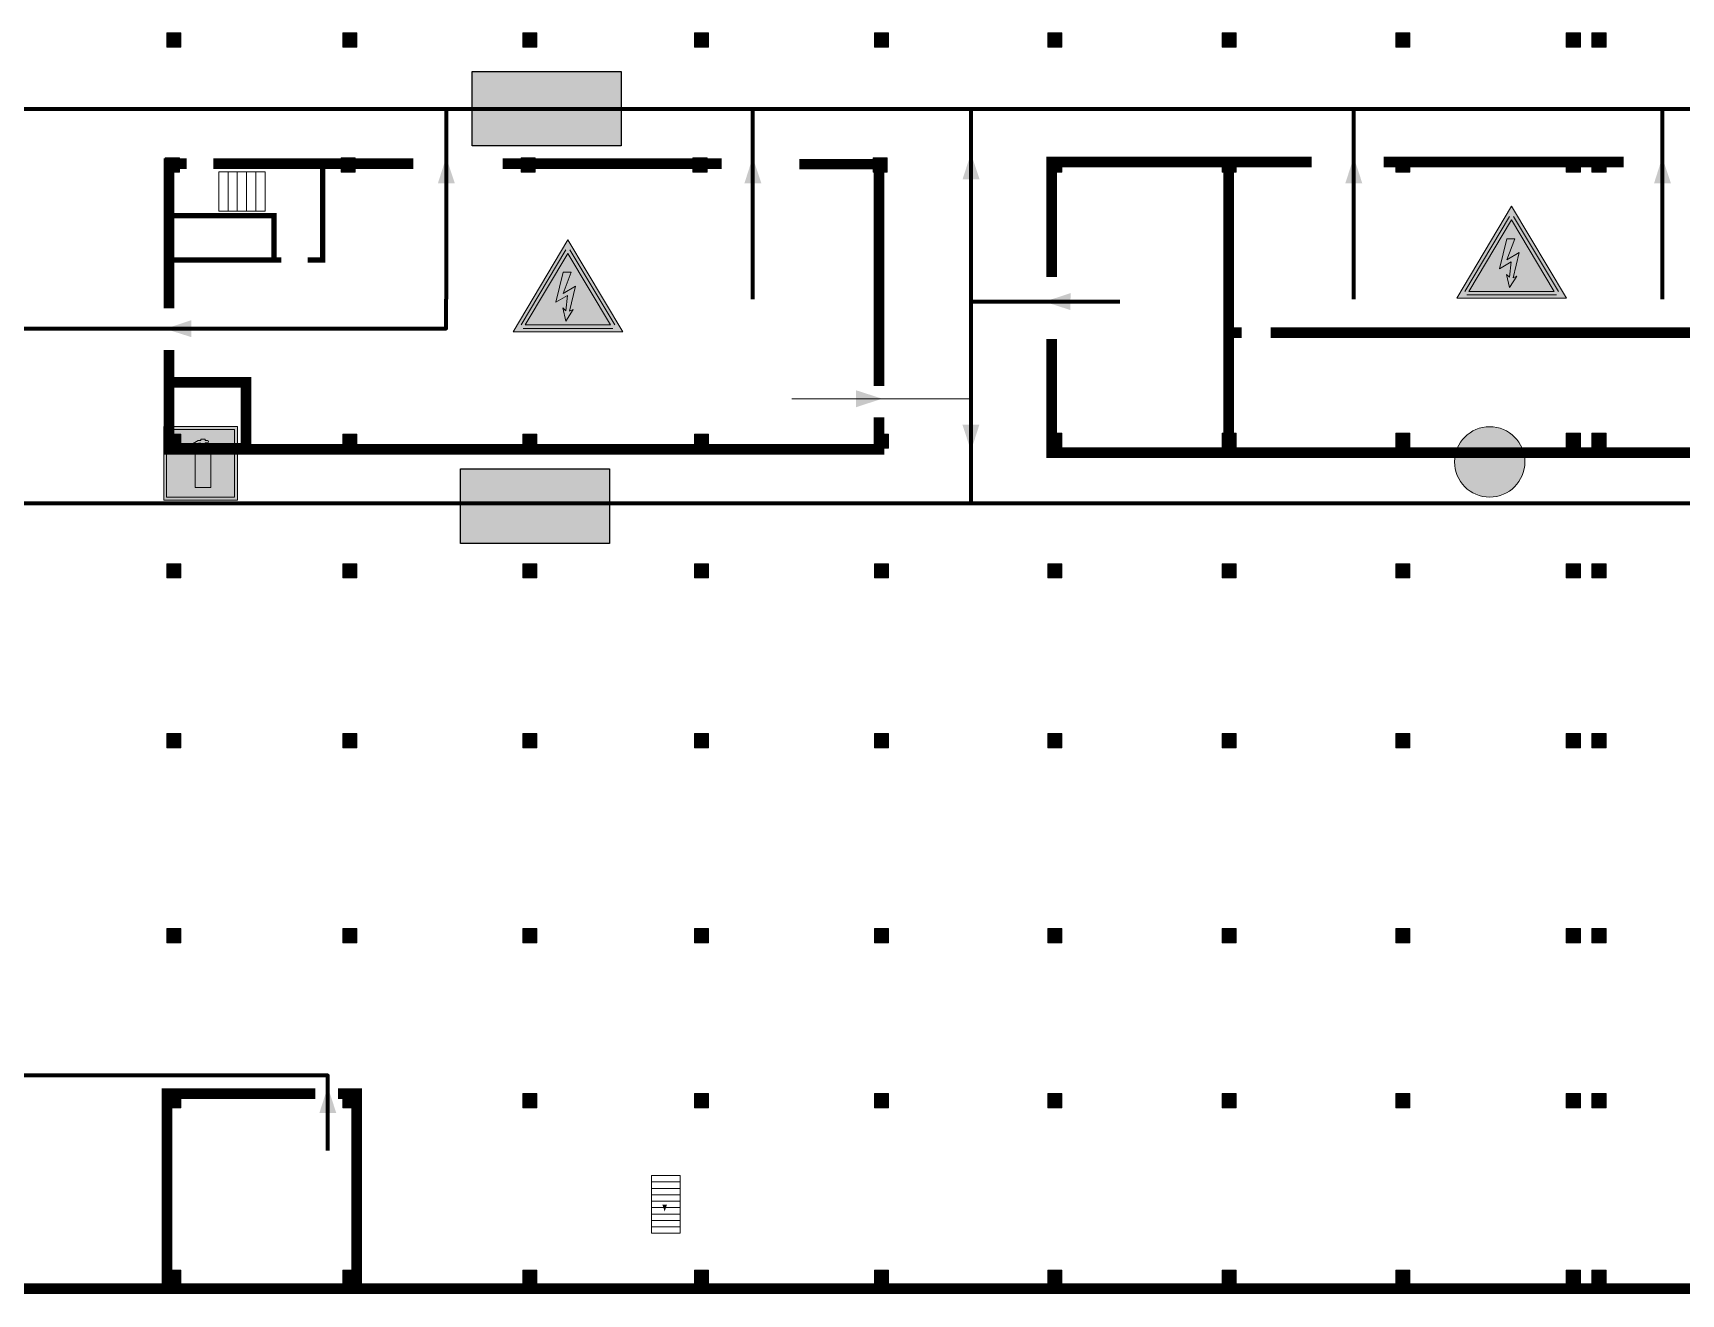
# Model space of a CAD drawing. Header units: millimetres. Extents: x 13810 to 67229, y 12374 to 21950.
# Drawn here: x 27396.4 to 27539.5, y 14282 to 14391.6 of the extents above; entities that cross this region are included whole.
import ezdxf

# ---------------------------------------------------------------- set-up
doc = ezdxf.new("R2010")
doc.units = ezdxf.units.MM
doc.layers.add('План_Штампы', color=7, linetype='Continuous')

# ---------------------------------------------------------------- blocks, each defined once
blk = doc.blocks.new('A$C7B8C2D5B')
at = {"lineweight": 0}
h = blk.add_hatch(color=5, dxfattribs=at)
h.dxf.hatch_style = 1
h.paths.add_polyline_path([(1.397, -3.024, 1), (-2.112, -3.024, 1)])
at = {"color": 5, "lineweight": 0}
blk.add_circle((-0.358, -3.024), 1.755, dxfattribs=at)
blk = doc.blocks.new('A$C32E8229D')
at = {"true_color": 0xffffff}
blk.add_hatch(color=7, dxfattribs=at).paths.add_polyline_path([(0, 0), (0, -8), (16, -8), (16, 0)])
h = blk.add_hatch(color=126)
h.paths.add_polyline_path([(0.2, -0.2), (15.8, -0.2), (15.8, -7.8), (0.2, -7.8)])
h.paths.add_polyline_path([(13.49, -2.05), (12.08, -2.05), (11.37, -2.63, 0.162397), (11.29, -2.84), (11.29, -3.63), (10.35, -3.63), (10.35, -4.05), (11.68, -4.05), (11.68, -3.48), (12.26, -4.28), (11.29, -5.1), (11.29, -6.78), (11.85, -6.78), (11.85, -5.44), (12.8, -4.64), (12.8, -5.94), (14.46, -5.94), (14.46, -5.39), (13.45, -5.39), (13.45, -3.97), (12.46, -2.59), (13.15, -2.59), (13.69, -3.34), (14.18, -3)], flags=16)
h.paths.add_polyline_path([(10.74, -1.82, 1), (11.8, -1.82, 1)], flags=16)
h.paths.add_polyline_path([(9.39, -3.59), (5.99, -3.59), (6.56, -3.03), (5.91, -3.03), (5.1, -3.83), (5.91, -4.64), (6.56, -4.64), (5.99, -4.09), (9.39, -4.09)], flags=16)
h.paths.add_polyline_path([(4.29, -1.08), (1.72, -1.08), (1.72, -6.6), (4.29, -6.6)], flags=16)
at = {"color": 126}
blk.add_lwpolyline([(16, -8), (0, -8), (0, 0), (16, 0)], close=True, dxfattribs=at)
blk = doc.blocks.new('A$C3E6D3DDE')
at = {"lineweight": 5}
h = blk.add_hatch(color=40, dxfattribs=at)
h.paths.add_polyline_path([(24.1, 1.45), (16.46, -11.35), (31.74, -11.35)])
h.paths.add_polyline_path([(24.09, -0.46), (30.03, -10.41), (18.14, -10.41)], flags=16)
h.paths.add_polyline_path([(24.54, -3.08), (23.41, -6.02), (25.13, -5.01), (24.33, -8.5), (24.82, -8.27), (23.79, -9.86), (23.4, -8.04), (23.8, -8.43), (24.04, -6.29), (22.39, -7.25), (23.44, -3.08)], flags=0)
h = blk.add_hatch(color=256, dxfattribs=at)
h.paths.add_polyline_path([(24.37, 0.03, 0.567511), (23.82, 0.03), (17.59, -10.4, 0.582454), (17.86, -10.88), (30.32, -10.88, 0.582149), (30.6, -10.4)])
h.paths.add_polyline_path([(24.09, -0.46), (18.14, -10.41), (30.03, -10.41)], flags=16)
h.paths.add_polyline_path([(24.54, -3.08), (23.41, -6.02), (25.13, -5.01), (24.33, -8.5), (24.82, -8.27), (23.79, -9.86), (23.4, -8.04), (23.8, -8.43), (24.04, -6.29), (22.39, -7.25), (23.44, -3.08)], flags=0)
h = blk.add_hatch(color=40, dxfattribs=at)
h.paths.add_polyline_path([(24.09, -0.46), (18.14, -10.41), (30.03, -10.41)])
h.paths.add_polyline_path([(24.82, -8.27), (23.79, -9.86), (23.4, -8.04), (23.8, -8.43), (24.04, -6.29), (22.39, -7.25), (23.44, -3.08), (24.54, -3.08), (23.41, -6.02), (25.13, -5.01), (24.33, -8.5)], flags=16)
at = {"color": 40, "lineweight": 5}
for p, q in [((16.46, -11.35), (24.1, 1.45)), ((24.1, 1.45), (31.74, -11.35))]:
    blk.add_line(p, q, dxfattribs=at)
at = {"lineweight": 5}
for p, q in [((17.59, -10.4), (23.82, 0.03)), ((24.37, 0.03), (30.6, -10.4)), ((18.14, -10.41), (24.09, -0.46)), ((24.09, -0.46), (30.03, -10.41)), ((23.44, -3.08), (22.39, -7.25)), ((23.41, -6.02), (24.54, -3.08)), ((24.54, -3.08), (23.44, -3.08)), ((22.39, -7.25), (24.04, -6.29)), ((25.13, -5.01), (23.41, -6.02)), ((24.04, -6.29), (23.8, -8.43)), ((24.33, -8.5), (25.13, -5.01)), ((23.8, -8.43), (23.4, -8.04)), ((23.4, -8.04), (23.79, -9.86)), ((23.79, -9.86), (24.82, -8.27)), ((24.82, -8.27), (24.33, -8.5)), ((17.86, -10.88), (30.32, -10.88)), ((18.14, -10.41), (30.03, -10.41))]:
    blk.add_line(p, q, dxfattribs=at)
at = {"color": 50, "lineweight": 5}
blk.add_line((31.74, -11.35), (16.46, -11.35), dxfattribs=at)
blk = doc.blocks.new('A$C3AD82952')
at = {"true_color": 0xf5f5ff}
h = blk.add_hatch(color=7, dxfattribs=at)
h.dxf.hatch_style = 1
h.paths.add_polyline_path([(8.21, 8.73, 0.414214), (7.89, 9.05), (7.22, 9.05), (7.22, 9.92), (7.59, 9.92, 1), (7.57, 10.36), (7.22, 10.36), (7.22, 10.6), (6.43, 10.6), (6.43, 10.36), (6.01, 10.36), (4.74, 9.59), (4.74, 8.69), (4.98, 8.73), (4.98, 9.26), (6.12, 9.91), (6.43, 9.91), (6.43, 9.05), (5.76, 9.05, 0.414214), (5.44, 8.73), (5.44, 2.2), (8.21, 2.2)], flags=0)
h.paths.add_polyline_path([(12.8, 12.8), (0, 12.8), (0, 0), (12.8, 0)])
h.paths.add_polyline_path([(0.51, 12.29), (12.29, 12.29), (12.29, 0.51), (0.51, 0.51)], flags=16)
h.paths.add_polyline_path([(4.74, 9.59), (6.01, 10.36), (6.43, 10.36), (6.43, 10.6), (7.22, 10.6), (7.22, 10.36), (7.59, 10.36, -0.94586), (7.59, 9.92), (7.22, 9.92), (7.22, 9.05), (7.89, 9.05, -0.414214), (8.21, 8.73), (8.21, 2.2), (5.44, 2.2), (5.44, 8.73, -0.414214), (5.76, 9.05), (6.43, 9.05), (6.43, 9.91), (6.12, 9.91), (4.98, 9.26), (4.98, 8.73), (4.74, 8.69)], flags=0)
h = blk.add_hatch(color=242)
h.dxf.hatch_style = 1
h.paths.add_polyline_path([(12.29, 12.29), (0.51, 12.29), (0.51, 0.51), (12.29, 0.51)])
h.paths.add_polyline_path([(4.74, 8.69), (4.74, 9.59), (6.01, 10.36), (6.43, 10.36), (6.43, 10.6), (7.22, 10.6), (7.22, 10.36), (7.59, 10.36, -0.94586), (7.59, 9.92), (7.22, 9.92), (7.22, 9.05), (7.89, 9.05, -0.414214), (8.21, 8.73), (8.21, 2.2), (5.44, 2.2), (5.44, 8.73, -0.414214), (5.76, 9.05), (6.43, 9.05), (6.43, 9.91), (6.12, 9.91), (4.98, 9.26), (4.98, 8.73)], flags=16)
h = blk.add_hatch(color=7, dxfattribs=at)
h.dxf.hatch_style = 1
h.paths.add_polyline_path([(8.21, 8.73, 0.414214), (7.89, 9.05), (7.22, 9.05), (7.22, 9.92), (7.59, 9.92, 1), (7.57, 10.36), (7.22, 10.36), (7.22, 10.6), (6.43, 10.6), (6.43, 10.36), (6.01, 10.36), (4.74, 9.59), (4.74, 8.69), (4.98, 8.73), (4.98, 9.26), (6.12, 9.91), (6.43, 9.91), (6.43, 9.05), (5.76, 9.05, 0.414214), (5.44, 8.73), (5.44, 2.2), (8.21, 2.2)])
at = {"color": 242, "lineweight": 5}
for p, q in [((0, 0), (0, 12.8)), ((0, 12.8), (12.8, 12.8)), ((12.8, 0), (12.8, 12.8)), ((6.01, 10.36), (4.74, 9.59)), ((4.74, 9.59), (4.74, 8.69)), ((4.74, 8.69), (4.98, 8.73)), ((4.98, 9.26), (6.12, 9.91)), ((4.98, 8.73), (4.98, 9.26)), ((5.44, 2.2), (5.44, 8.73)), ((5.76, 9.05), (6.43, 9.05)), ((6.01, 10.36), (6.43, 10.36)), ((6.12, 9.91), (6.43, 9.91)), ((7.22, 10.6), (6.43, 10.6)), ((6.43, 10.6), (6.43, 10.36)), ((6.43, 9.91), (6.43, 9.05)), ((7.22, 10.36), (7.22, 10.6)), ((7.59, 10.36), (7.22, 10.36)), ((7.22, 9.05), (7.22, 9.92)), ((7.59, 9.92), (7.22, 9.92)), ((7.89, 9.05), (7.22, 9.05)), ((8.21, 2.2), (8.21, 8.73)), ((0, 0), (12.8, 0)), ((5.44, 2.2), (8.21, 2.2))]:
    blk.add_line(p, q, dxfattribs=at)
blk.add_lwpolyline([(0.51, 12.29), (12.29, 12.29), (12.29, 0.51), (0.51, 0.51)], close=True, dxfattribs=at)
for centre, radius, start, end in [((5.76, 8.73), 0.32, 90, 180), ((7.58, 10.14), 0.223, 273.1875, 86.8125), ((7.89, 8.73), 0.32, 0, 90)]:
    blk.add_arc(centre, radius, start, end, dxfattribs=at)

msp = doc.modelspace()

# ---------------------------------------------------------------- hatches: boundary and pattern name
at = {"lineweight": 0}
h = msp.add_hatch(color=256, dxfattribs=at)
h.dxf.hatch_style = 1
h.paths.add_polyline_path([(27408.01, 14391.62), (27408.01, 14390.39), (27409.23, 14390.39), (27409.23, 14391.62)])
h = msp.add_hatch(color=256, dxfattribs=at)
h.dxf.hatch_style = 1
h.paths.add_polyline_path([(27423.28, 14391.62), (27423.28, 14390.39), (27424.5, 14390.39), (27424.5, 14391.62)])
h = msp.add_hatch(color=256, dxfattribs=at)
h.dxf.hatch_style = 1
h.paths.add_polyline_path([(27438.92, 14391.62), (27438.92, 14390.39), (27440.14, 14390.39), (27440.14, 14391.62)])
h = msp.add_hatch(color=256, dxfattribs=at)
h.dxf.hatch_style = 1
h.paths.add_polyline_path([(27453.85, 14391.62), (27453.85, 14390.39), (27455.07, 14390.39), (27455.07, 14391.62)])
h = msp.add_hatch(color=256, dxfattribs=at)
h.dxf.hatch_style = 1
h.paths.add_polyline_path([(27469.49, 14391.62), (27469.49, 14390.39), (27470.71, 14390.39), (27470.71, 14391.62)])
h = msp.add_hatch(color=256, dxfattribs=at)
h.dxf.hatch_style = 1
h.paths.add_polyline_path([(27484.54, 14391.62), (27484.54, 14390.39), (27485.76, 14390.39), (27485.76, 14391.62)])
h = msp.add_hatch(color=256, dxfattribs=at)
h.dxf.hatch_style = 1
h.paths.add_polyline_path([(27499.67, 14391.62), (27499.67, 14390.39), (27500.89, 14390.39), (27500.89, 14391.62)])
h = msp.add_hatch(color=256, dxfattribs=at)
h.dxf.hatch_style = 1
h.paths.add_polyline_path([(27514.78, 14391.62), (27514.78, 14390.39), (27516, 14390.39), (27516, 14391.62)])
h = msp.add_hatch(color=256, dxfattribs=at)
h.dxf.hatch_style = 1
h.paths.add_polyline_path([(27529.58, 14391.62), (27529.58, 14390.39), (27530.8, 14390.39), (27530.8, 14391.62)])
h = msp.add_hatch(color=256, dxfattribs=at)
h.dxf.hatch_style = 1
h.paths.add_polyline_path([(27531.81, 14391.62), (27531.81, 14390.39), (27533.03, 14390.39), (27533.03, 14391.62)])
h = msp.add_hatch(color=256, dxfattribs=at)
h.dxf.hatch_style = 1
h.paths.add_polyline_path([(27407.87, 14380.76), (27407.87, 14379.53), (27409.09, 14379.53), (27409.09, 14380.76)])
h = msp.add_hatch(color=256, dxfattribs=at)
h.dxf.hatch_style = 1
h.paths.add_polyline_path([(27423.14, 14380.76), (27423.14, 14379.53), (27424.36, 14379.53), (27424.36, 14380.76)])
h = msp.add_hatch(color=256, dxfattribs=at)
h.dxf.hatch_style = 1
h.paths.add_polyline_path([(27438.78, 14380.76), (27438.78, 14379.53), (27440, 14379.53), (27440, 14380.76)])
h = msp.add_hatch(color=256, dxfattribs=at)
h.dxf.hatch_style = 1
h.paths.add_polyline_path([(27453.71, 14380.76), (27453.71, 14379.53), (27454.93, 14379.53), (27454.93, 14380.76)])
h = msp.add_hatch(color=256, dxfattribs=at)
h.dxf.hatch_style = 1
h.paths.add_polyline_path([(27469.36, 14380.76), (27469.36, 14379.53), (27470.58, 14379.53), (27470.58, 14380.76)])
h = msp.add_hatch(color=256, dxfattribs=at)
h.dxf.hatch_style = 1
h.paths.add_polyline_path([(27484.54, 14380.76), (27484.54, 14379.53), (27485.76, 14379.53), (27485.76, 14380.76)])
h = msp.add_hatch(color=256, dxfattribs=at)
h.dxf.hatch_style = 1
h.paths.add_polyline_path([(27499.67, 14380.76), (27499.67, 14379.53), (27500.89, 14379.53), (27500.89, 14380.76)])
h = msp.add_hatch(color=256, dxfattribs=at)
h.dxf.hatch_style = 1
h.paths.add_polyline_path([(27514.78, 14380.76), (27514.78, 14379.53), (27516, 14379.53), (27516, 14380.76)])
h = msp.add_hatch(color=256, dxfattribs=at)
h.dxf.hatch_style = 1
h.paths.add_polyline_path([(27529.58, 14380.76), (27529.58, 14379.53), (27530.8, 14379.53), (27530.8, 14380.76)])
h = msp.add_hatch(color=256, dxfattribs=at)
h.dxf.hatch_style = 1
h.paths.add_polyline_path([(27531.81, 14380.76), (27531.81, 14379.53), (27533.03, 14379.53), (27533.03, 14380.76)])
h = msp.add_hatch(color=256, dxfattribs=at)
h.dxf.hatch_style = 1
h.paths.add_polyline_path([(27408.01, 14356.77), (27408.01, 14355.54), (27409.23, 14355.54), (27409.23, 14356.77)])
h = msp.add_hatch(color=256, dxfattribs=at)
h.dxf.hatch_style = 1
h.paths.add_polyline_path([(27423.28, 14356.77), (27423.28, 14355.54), (27424.5, 14355.54), (27424.5, 14356.77)])
h = msp.add_hatch(color=256, dxfattribs=at)
h.dxf.hatch_style = 1
h.paths.add_polyline_path([(27438.92, 14356.77), (27438.92, 14355.54), (27440.14, 14355.54), (27440.14, 14356.77)])
h = msp.add_hatch(color=256, dxfattribs=at)
h.dxf.hatch_style = 1
h.paths.add_polyline_path([(27453.85, 14356.77), (27453.85, 14355.54), (27455.07, 14355.54), (27455.07, 14356.77)])
h = msp.add_hatch(color=256, dxfattribs=at)
h.dxf.hatch_style = 1
h.paths.add_polyline_path([(27469.49, 14356.77), (27469.49, 14355.54), (27470.71, 14355.54), (27470.71, 14356.77)])
h = msp.add_hatch(color=256, dxfattribs=at)
h.dxf.hatch_style = 1
h.paths.add_polyline_path([(27484.54, 14356.85), (27484.54, 14355.62), (27485.76, 14355.62), (27485.76, 14356.85)])
h = msp.add_hatch(color=256, dxfattribs=at)
h.dxf.hatch_style = 1
h.paths.add_polyline_path([(27499.67, 14356.85), (27499.67, 14355.62), (27500.89, 14355.62), (27500.89, 14356.85)])
h = msp.add_hatch(color=256, dxfattribs=at)
h.dxf.hatch_style = 1
h.paths.add_polyline_path([(27514.78, 14356.85), (27514.78, 14355.62), (27516, 14355.62), (27516, 14356.85)])
h = msp.add_hatch(color=256, dxfattribs=at)
h.dxf.hatch_style = 1
h.paths.add_polyline_path([(27529.58, 14356.85), (27529.58, 14355.62), (27530.8, 14355.62), (27530.8, 14356.85)])
h = msp.add_hatch(color=256, dxfattribs=at)
h.dxf.hatch_style = 1
h.paths.add_polyline_path([(27531.81, 14356.85), (27531.81, 14355.62), (27533.03, 14355.62), (27533.03, 14356.85)])
h = msp.add_hatch(color=256, dxfattribs=at)
h.dxf.hatch_style = 1
h.paths.add_polyline_path([(27408.01, 14345.49), (27408.01, 14344.26), (27409.23, 14344.26), (27409.23, 14345.49)])
h = msp.add_hatch(color=256, dxfattribs=at)
h.dxf.hatch_style = 1
h.paths.add_polyline_path([(27423.28, 14345.49), (27423.28, 14344.26), (27424.5, 14344.26), (27424.5, 14345.49)])
h = msp.add_hatch(color=256, dxfattribs=at)
h.dxf.hatch_style = 1
h.paths.add_polyline_path([(27438.92, 14345.49), (27438.92, 14344.26), (27440.14, 14344.26), (27440.14, 14345.49)])
h = msp.add_hatch(color=256, dxfattribs=at)
h.dxf.hatch_style = 1
h.paths.add_polyline_path([(27453.85, 14345.49), (27453.85, 14344.26), (27455.07, 14344.26), (27455.07, 14345.49)])
h = msp.add_hatch(color=256, dxfattribs=at)
h.dxf.hatch_style = 1
h.paths.add_polyline_path([(27469.49, 14345.49), (27469.49, 14344.26), (27470.71, 14344.26), (27470.71, 14345.49)])
h = msp.add_hatch(color=256, dxfattribs=at)
h.dxf.hatch_style = 1
h.paths.add_polyline_path([(27484.54, 14345.49), (27484.54, 14344.26), (27485.76, 14344.26), (27485.76, 14345.49)])
h = msp.add_hatch(color=256, dxfattribs=at)
h.dxf.hatch_style = 1
h.paths.add_polyline_path([(27499.67, 14345.49), (27499.67, 14344.26), (27500.89, 14344.26), (27500.89, 14345.49)])
h = msp.add_hatch(color=256, dxfattribs=at)
h.dxf.hatch_style = 1
h.paths.add_polyline_path([(27514.78, 14345.49), (27514.78, 14344.26), (27516, 14344.26), (27516, 14345.49)])
h = msp.add_hatch(color=256, dxfattribs=at)
h.dxf.hatch_style = 1
h.paths.add_polyline_path([(27529.58, 14345.49), (27529.58, 14344.26), (27530.8, 14344.26), (27530.8, 14345.49)])
h = msp.add_hatch(color=256, dxfattribs=at)
h.dxf.hatch_style = 1
h.paths.add_polyline_path([(27531.81, 14345.49), (27531.81, 14344.26), (27533.03, 14344.26), (27533.03, 14345.49)])
h = msp.add_hatch(color=256, dxfattribs=at)
h.dxf.hatch_style = 1
h.paths.add_polyline_path([(27408.01, 14330.74), (27408.01, 14329.5), (27409.23, 14329.5), (27409.23, 14330.74)])
h = msp.add_hatch(color=256, dxfattribs=at)
h.dxf.hatch_style = 1
h.paths.add_polyline_path([(27423.28, 14330.74), (27423.28, 14329.5), (27424.5, 14329.5), (27424.5, 14330.74)])
h = msp.add_hatch(color=256, dxfattribs=at)
h.dxf.hatch_style = 1
h.paths.add_polyline_path([(27438.92, 14330.74), (27438.92, 14329.5), (27440.14, 14329.5), (27440.14, 14330.74)])
h = msp.add_hatch(color=256, dxfattribs=at)
h.dxf.hatch_style = 1
h.paths.add_polyline_path([(27453.85, 14330.74), (27453.85, 14329.5), (27455.07, 14329.5), (27455.07, 14330.74)])
h = msp.add_hatch(color=256, dxfattribs=at)
h.dxf.hatch_style = 1
h.paths.add_polyline_path([(27469.49, 14330.74), (27469.49, 14329.5), (27470.71, 14329.5), (27470.71, 14330.74)])
h = msp.add_hatch(color=256, dxfattribs=at)
h.dxf.hatch_style = 1
h.paths.add_polyline_path([(27484.54, 14330.74), (27484.54, 14329.5), (27485.76, 14329.5), (27485.76, 14330.74)])
h = msp.add_hatch(color=256, dxfattribs=at)
h.dxf.hatch_style = 1
h.paths.add_polyline_path([(27499.67, 14330.74), (27499.67, 14329.5), (27500.89, 14329.5), (27500.89, 14330.74)])
h = msp.add_hatch(color=256, dxfattribs=at)
h.dxf.hatch_style = 1
h.paths.add_polyline_path([(27514.78, 14330.74), (27514.78, 14329.5), (27516, 14329.5), (27516, 14330.74)])
h = msp.add_hatch(color=256, dxfattribs=at)
h.dxf.hatch_style = 1
h.paths.add_polyline_path([(27529.58, 14330.74), (27529.58, 14329.5), (27530.8, 14329.5), (27530.8, 14330.74)])
h = msp.add_hatch(color=256, dxfattribs=at)
h.dxf.hatch_style = 1
h.paths.add_polyline_path([(27531.81, 14330.74), (27531.81, 14329.5), (27533.03, 14329.5), (27533.03, 14330.74)])
h = msp.add_hatch(color=256, dxfattribs=at)
h.dxf.hatch_style = 1
h.paths.add_polyline_path([(27408.01, 14313.79), (27408.01, 14312.56), (27409.23, 14312.56), (27409.23, 14313.79)])
h = msp.add_hatch(color=256, dxfattribs=at)
h.dxf.hatch_style = 1
h.paths.add_polyline_path([(27423.28, 14313.79), (27423.28, 14312.56), (27424.5, 14312.56), (27424.5, 14313.79)])
h = msp.add_hatch(color=256, dxfattribs=at)
h.dxf.hatch_style = 1
h.paths.add_polyline_path([(27438.92, 14313.79), (27438.92, 14312.56), (27440.14, 14312.56), (27440.14, 14313.79)])
h = msp.add_hatch(color=256, dxfattribs=at)
h.dxf.hatch_style = 1
h.paths.add_polyline_path([(27453.85, 14313.79), (27453.85, 14312.56), (27455.07, 14312.56), (27455.07, 14313.79)])
h = msp.add_hatch(color=256, dxfattribs=at)
h.dxf.hatch_style = 1
h.paths.add_polyline_path([(27469.49, 14313.79), (27469.49, 14312.56), (27470.71, 14312.56), (27470.71, 14313.79)])
h = msp.add_hatch(color=256, dxfattribs=at)
h.dxf.hatch_style = 1
h.paths.add_polyline_path([(27484.54, 14313.79), (27484.54, 14312.56), (27485.76, 14312.56), (27485.76, 14313.79)])
h = msp.add_hatch(color=256, dxfattribs=at)
h.dxf.hatch_style = 1
h.paths.add_polyline_path([(27499.67, 14313.79), (27499.67, 14312.56), (27500.89, 14312.56), (27500.89, 14313.79)])
h = msp.add_hatch(color=256, dxfattribs=at)
h.dxf.hatch_style = 1
h.paths.add_polyline_path([(27514.78, 14313.79), (27514.78, 14312.56), (27516, 14312.56), (27516, 14313.79)])
h = msp.add_hatch(color=256, dxfattribs=at)
h.dxf.hatch_style = 1
h.paths.add_polyline_path([(27529.58, 14313.79), (27529.58, 14312.56), (27530.8, 14312.56), (27530.8, 14313.79)])
h = msp.add_hatch(color=256, dxfattribs=at)
h.dxf.hatch_style = 1
h.paths.add_polyline_path([(27531.81, 14313.79), (27531.81, 14312.56), (27533.03, 14312.56), (27533.03, 14313.79)])
h = msp.add_hatch(color=256, dxfattribs=at)
h.dxf.hatch_style = 1
h.paths.add_polyline_path([(27408.01, 14299.45), (27408.01, 14298.22), (27409.23, 14298.22), (27409.23, 14299.45)])
h = msp.add_hatch(color=256, dxfattribs=at)
h.dxf.hatch_style = 1
h.paths.add_polyline_path([(27423.28, 14299.45), (27423.28, 14298.22), (27424.5, 14298.22), (27424.5, 14299.45)])
h = msp.add_hatch(color=256, dxfattribs=at)
h.dxf.hatch_style = 1
h.paths.add_polyline_path([(27438.92, 14299.45), (27438.92, 14298.22), (27440.14, 14298.22), (27440.14, 14299.45)])
h = msp.add_hatch(color=256, dxfattribs=at)
h.dxf.hatch_style = 1
h.paths.add_polyline_path([(27453.85, 14299.45), (27453.85, 14298.22), (27455.07, 14298.22), (27455.07, 14299.45)])
h = msp.add_hatch(color=256, dxfattribs=at)
h.dxf.hatch_style = 1
h.paths.add_polyline_path([(27469.49, 14299.45), (27469.49, 14298.22), (27470.71, 14298.22), (27470.71, 14299.45)])
h = msp.add_hatch(color=256, dxfattribs=at)
h.dxf.hatch_style = 1
h.paths.add_polyline_path([(27484.54, 14299.45), (27484.54, 14298.22), (27485.76, 14298.22), (27485.76, 14299.45)])
h = msp.add_hatch(color=256, dxfattribs=at)
h.dxf.hatch_style = 1
h.paths.add_polyline_path([(27499.67, 14299.45), (27499.67, 14298.22), (27500.89, 14298.22), (27500.89, 14299.45)])
h = msp.add_hatch(color=256, dxfattribs=at)
h.dxf.hatch_style = 1
h.paths.add_polyline_path([(27514.78, 14299.45), (27514.78, 14298.22), (27516, 14298.22), (27516, 14299.45)])
h = msp.add_hatch(color=256, dxfattribs=at)
h.dxf.hatch_style = 1
h.paths.add_polyline_path([(27529.58, 14299.45), (27529.58, 14298.22), (27530.8, 14298.22), (27530.8, 14299.45)])
h = msp.add_hatch(color=256, dxfattribs=at)
h.dxf.hatch_style = 1
h.paths.add_polyline_path([(27531.81, 14299.45), (27531.81, 14298.22), (27533.03, 14298.22), (27533.03, 14299.45)])
h = msp.add_hatch(color=256, dxfattribs=at)
h.dxf.hatch_style = 1
h.paths.add_polyline_path([(27408.01, 14284.12), (27408.01, 14282.89), (27409.23, 14282.89), (27409.23, 14284.12)])
h = msp.add_hatch(color=256, dxfattribs=at)
h.dxf.hatch_style = 1
h.paths.add_polyline_path([(27423.28, 14284.12), (27423.28, 14282.89), (27424.5, 14282.89), (27424.5, 14284.12)])
h = msp.add_hatch(color=256, dxfattribs=at)
h.dxf.hatch_style = 1
h.paths.add_polyline_path([(27438.92, 14284.12), (27438.92, 14282.89), (27440.14, 14282.89), (27440.14, 14284.12)])
h = msp.add_hatch(color=256, dxfattribs=at)
h.dxf.hatch_style = 1
h.paths.add_polyline_path([(27453.85, 14284.12), (27453.85, 14282.89), (27455.07, 14282.89), (27455.07, 14284.12)])
h = msp.add_hatch(color=256, dxfattribs=at)
h.dxf.hatch_style = 1
h.paths.add_polyline_path([(27469.49, 14284.12), (27469.49, 14282.89), (27470.71, 14282.89), (27470.71, 14284.12)])
h = msp.add_hatch(color=256, dxfattribs=at)
h.dxf.hatch_style = 1
h.paths.add_polyline_path([(27484.54, 14284.12), (27484.54, 14282.89), (27485.76, 14282.89), (27485.76, 14284.12)])
h = msp.add_hatch(color=256, dxfattribs=at)
h.dxf.hatch_style = 1
h.paths.add_polyline_path([(27499.67, 14284.12), (27499.67, 14282.89), (27500.89, 14282.89), (27500.89, 14284.12)])
h = msp.add_hatch(color=256, dxfattribs=at)
h.dxf.hatch_style = 1
h.paths.add_polyline_path([(27514.78, 14284.12), (27514.78, 14282.89), (27516, 14282.89), (27516, 14284.12)])
h = msp.add_hatch(color=256, dxfattribs=at)
h.dxf.hatch_style = 1
h.paths.add_polyline_path([(27529.58, 14284.12), (27529.58, 14282.89), (27530.8, 14282.89), (27530.8, 14284.12)])
h = msp.add_hatch(color=256, dxfattribs=at)
h.dxf.hatch_style = 1
h.paths.add_polyline_path([(27531.81, 14284.12), (27531.81, 14282.89), (27533.03, 14282.89), (27533.03, 14284.12)])

# ---------------------------------------------------------------- linework, layer by layer
for points in [[(27409.23, 14390.39), (27408.01, 14390.39), (27408.01, 14391.62), (27409.23, 14391.62)], [(27424.5, 14390.39), (27423.28, 14390.39), (27423.28, 14391.62), (27424.5, 14391.62)], [(27440.14, 14390.39), (27438.92, 14390.39), (27438.92, 14391.62), (27440.14, 14391.62)], [(27455.07, 14390.39), (27453.85, 14390.39), (27453.85, 14391.62), (27455.07, 14391.62)], [(27470.71, 14390.39), (27469.49, 14390.39), (27469.49, 14391.62), (27470.71, 14391.62)], [(27485.76, 14390.39), (27484.54, 14390.39), (27484.54, 14391.62), (27485.76, 14391.62)], [(27500.89, 14390.39), (27499.67, 14390.39), (27499.67, 14391.62), (27500.89, 14391.62)], [(27516, 14390.39), (27514.78, 14390.39), (27514.78, 14391.62), (27516, 14391.62)], [(27530.8, 14390.39), (27529.58, 14390.39), (27529.58, 14391.62), (27530.8, 14391.62)], [(27533.03, 14390.39), (27531.81, 14390.39), (27531.81, 14391.62), (27533.03, 14391.62)], [(27409.09, 14379.53), (27407.87, 14379.53), (27407.87, 14380.76), (27409.09, 14380.76)], [(27424.36, 14379.53), (27423.14, 14379.53), (27423.14, 14380.76), (27424.36, 14380.76)], [(27440, 14379.53), (27438.78, 14379.53), (27438.78, 14380.76), (27440, 14380.76)], [(27454.93, 14379.53), (27453.71, 14379.53), (27453.71, 14380.76), (27454.93, 14380.76)], [(27470.58, 14379.53), (27469.36, 14379.53), (27469.36, 14380.76), (27470.58, 14380.76)], [(27485.76, 14379.53), (27484.54, 14379.53), (27484.54, 14380.76), (27485.76, 14380.76)], [(27500.89, 14379.53), (27499.67, 14379.53), (27499.67, 14380.76), (27500.89, 14380.76)], [(27516, 14379.53), (27514.78, 14379.53), (27514.78, 14380.76), (27516, 14380.76)], [(27530.8, 14379.53), (27529.58, 14379.53), (27529.58, 14380.76), (27530.8, 14380.76)], [(27533.03, 14379.53), (27531.81, 14379.53), (27531.81, 14380.76), (27533.03, 14380.76)], [(27413.32, 14379.54), (27412.51, 14379.54), (27412.51, 14376.13), (27413.32, 14376.13)], [(27414.12, 14379.54), (27413.32, 14379.54), (27413.32, 14376.13), (27414.12, 14376.13)], [(27414.93, 14379.54), (27414.12, 14379.54), (27414.12, 14376.13), (27414.93, 14376.13)], [(27415.73, 14379.54), (27414.93, 14379.54), (27414.93, 14376.13), (27415.73, 14376.13)], [(27416.54, 14379.54), (27415.73, 14379.54), (27415.73, 14376.13), (27416.54, 14376.13)], [(27409.23, 14355.54), (27408.01, 14355.54), (27408.01, 14356.77), (27409.23, 14356.77)], [(27424.5, 14355.54), (27423.28, 14355.54), (27423.28, 14356.77), (27424.5, 14356.77)], [(27440.14, 14355.54), (27438.92, 14355.54), (27438.92, 14356.77), (27440.14, 14356.77)], [(27455.07, 14355.54), (27453.85, 14355.54), (27453.85, 14356.77), (27455.07, 14356.77)], [(27470.71, 14355.54), (27469.49, 14355.54), (27469.49, 14356.77), (27470.71, 14356.77)], [(27485.76, 14355.62), (27484.54, 14355.62), (27484.54, 14356.85), (27485.76, 14356.85)], [(27500.89, 14355.62), (27499.67, 14355.62), (27499.67, 14356.85), (27500.89, 14356.85)], [(27516, 14355.62), (27514.78, 14355.62), (27514.78, 14356.85), (27516, 14356.85)], [(27530.8, 14355.62), (27529.58, 14355.62), (27529.58, 14356.85), (27530.8, 14356.85)], [(27533.03, 14355.62), (27531.81, 14355.62), (27531.81, 14356.85), (27533.03, 14356.85)], [(27409.23, 14344.26), (27408.01, 14344.26), (27408.01, 14345.49), (27409.23, 14345.49)], [(27424.5, 14344.26), (27423.28, 14344.26), (27423.28, 14345.49), (27424.5, 14345.49)], [(27440.14, 14344.26), (27438.92, 14344.26), (27438.92, 14345.49), (27440.14, 14345.49)], [(27455.07, 14344.26), (27453.85, 14344.26), (27453.85, 14345.49), (27455.07, 14345.49)], [(27470.71, 14344.26), (27469.49, 14344.26), (27469.49, 14345.49), (27470.71, 14345.49)], [(27485.76, 14344.26), (27484.54, 14344.26), (27484.54, 14345.49), (27485.76, 14345.49)], [(27500.89, 14344.26), (27499.67, 14344.26), (27499.67, 14345.49), (27500.89, 14345.49)], [(27516, 14344.26), (27514.78, 14344.26), (27514.78, 14345.49), (27516, 14345.49)], [(27530.8, 14344.26), (27529.58, 14344.26), (27529.58, 14345.49), (27530.8, 14345.49)], [(27533.03, 14344.26), (27531.81, 14344.26), (27531.81, 14345.49), (27533.03, 14345.49)], [(27409.23, 14329.5), (27408.01, 14329.5), (27408.01, 14330.74), (27409.23, 14330.74)], [(27424.5, 14329.5), (27423.28, 14329.5), (27423.28, 14330.74), (27424.5, 14330.74)], [(27440.14, 14329.5), (27438.92, 14329.5), (27438.92, 14330.74), (27440.14, 14330.74)], [(27455.07, 14329.5), (27453.85, 14329.5), (27453.85, 14330.74), (27455.07, 14330.74)], [(27470.71, 14329.5), (27469.49, 14329.5), (27469.49, 14330.74), (27470.71, 14330.74)], [(27485.76, 14329.5), (27484.54, 14329.5), (27484.54, 14330.74), (27485.76, 14330.74)], [(27500.89, 14329.5), (27499.67, 14329.5), (27499.67, 14330.74), (27500.89, 14330.74)], [(27516, 14329.5), (27514.78, 14329.5), (27514.78, 14330.74), (27516, 14330.74)], [(27530.8, 14329.5), (27529.58, 14329.5), (27529.58, 14330.74), (27530.8, 14330.74)], [(27533.03, 14329.5), (27531.81, 14329.5), (27531.81, 14330.74), (27533.03, 14330.74)], [(27409.23, 14312.56), (27408.01, 14312.56), (27408.01, 14313.79), (27409.23, 14313.79)], [(27424.5, 14312.56), (27423.28, 14312.56), (27423.28, 14313.79), (27424.5, 14313.79)], [(27440.14, 14312.56), (27438.92, 14312.56), (27438.92, 14313.79), (27440.14, 14313.79)], [(27455.07, 14312.56), (27453.85, 14312.56), (27453.85, 14313.79), (27455.07, 14313.79)], [(27470.71, 14312.56), (27469.49, 14312.56), (27469.49, 14313.79), (27470.71, 14313.79)], [(27485.76, 14312.56), (27484.54, 14312.56), (27484.54, 14313.79), (27485.76, 14313.79)], [(27500.89, 14312.56), (27499.67, 14312.56), (27499.67, 14313.79), (27500.89, 14313.79)], [(27516, 14312.56), (27514.78, 14312.56), (27514.78, 14313.79), (27516, 14313.79)], [(27530.8, 14312.56), (27529.58, 14312.56), (27529.58, 14313.79), (27530.8, 14313.79)], [(27533.03, 14312.56), (27531.81, 14312.56), (27531.81, 14313.79), (27533.03, 14313.79)], [(27409.23, 14298.22), (27408.01, 14298.22), (27408.01, 14299.45), (27409.23, 14299.45)], [(27424.5, 14298.22), (27423.28, 14298.22), (27423.28, 14299.45), (27424.5, 14299.45)], [(27440.14, 14298.22), (27438.92, 14298.22), (27438.92, 14299.45), (27440.14, 14299.45)], [(27455.07, 14298.22), (27453.85, 14298.22), (27453.85, 14299.45), (27455.07, 14299.45)], [(27470.71, 14298.22), (27469.49, 14298.22), (27469.49, 14299.45), (27470.71, 14299.45)], [(27485.76, 14298.22), (27484.54, 14298.22), (27484.54, 14299.45), (27485.76, 14299.45)], [(27500.89, 14298.22), (27499.67, 14298.22), (27499.67, 14299.45), (27500.89, 14299.45)], [(27516, 14298.22), (27514.78, 14298.22), (27514.78, 14299.45), (27516, 14299.45)], [(27530.8, 14298.22), (27529.58, 14298.22), (27529.58, 14299.45), (27530.8, 14299.45)], [(27533.03, 14298.22), (27531.81, 14298.22), (27531.81, 14299.45), (27533.03, 14299.45)], [(27452.61, 14292.33), (27450.11, 14292.33), (27450.11, 14291.77), (27452.61, 14291.77)], [(27452.61, 14291.77), (27450.11, 14291.77), (27450.11, 14291.21), (27452.61, 14291.21)], [(27452.61, 14291.21), (27450.11, 14291.21), (27450.11, 14290.66), (27452.61, 14290.66)], [(27452.61, 14290.66), (27450.11, 14290.66), (27450.11, 14290.1), (27452.61, 14290.1)], [(27452.61, 14290.1), (27450.11, 14290.1), (27450.11, 14289.54), (27452.61, 14289.54)], [(27452.61, 14289.54), (27450.11, 14289.54), (27450.11, 14288.98), (27452.61, 14288.98)], [(27452.61, 14288.98), (27450.11, 14288.98), (27450.11, 14288.43), (27452.61, 14288.43)], [(27452.61, 14288.43), (27450.11, 14288.43), (27450.11, 14287.87), (27452.61, 14287.87)], [(27452.61, 14287.87), (27450.11, 14287.87), (27450.11, 14287.31), (27452.61, 14287.31)], [(27409.23, 14282.89), (27408.01, 14282.89), (27408.01, 14284.12), (27409.23, 14284.12)], [(27424.5, 14282.89), (27423.28, 14282.89), (27423.28, 14284.12), (27424.5, 14284.12)], [(27440.14, 14282.89), (27438.92, 14282.89), (27438.92, 14284.12), (27440.14, 14284.12)], [(27455.07, 14282.89), (27453.85, 14282.89), (27453.85, 14284.12), (27455.07, 14284.12)], [(27470.71, 14282.89), (27469.49, 14282.89), (27469.49, 14284.12), (27470.71, 14284.12)], [(27485.76, 14282.89), (27484.54, 14282.89), (27484.54, 14284.12), (27485.76, 14284.12)], [(27500.89, 14282.89), (27499.67, 14282.89), (27499.67, 14284.12), (27500.89, 14284.12)], [(27516, 14282.89), (27514.78, 14282.89), (27514.78, 14284.12), (27516, 14284.12)], [(27530.8, 14282.89), (27529.58, 14282.89), (27529.58, 14284.12), (27530.8, 14284.12)], [(27533.03, 14282.89), (27531.81, 14282.89), (27531.81, 14284.12), (27533.03, 14284.12)]]:
    msp.add_lwpolyline(points, close=True, dxfattribs=at)
at = {"color": 126, "lineweight": 100, "true_color": 0x008754}
for points in [[(27844.57, 14385.01), (27384.21, 14385.01)], [(27432.26, 14385.01), (27432.26, 14368.49)], [(27458.89, 14385.01), (27458.89, 14368.49)], [(27477.85, 14385.01), (27477.85, 14367.01)], [(27511.1, 14385.01), (27511.1, 14368.49)], [(27537.91, 14385.01), (27537.91, 14368.49)], [(27384.21, 14365.93), (27432.26, 14365.93), (27432.26, 14368.49)], [(27490.78, 14368.26), (27477.85, 14368.26), (27477.85, 14350.73)], [(27844.57, 14350.73), (27384.21, 14350.73)], [(27421.98, 14294.5), (27421.98, 14301.02), (27384.21, 14301.02)]]:
    msp.add_lwpolyline(points, dxfattribs=at)
at = {"lineweight": 0}
for points, const_width in [([(27408.18, 14367.68), (27408.18, 14380.26), (27409.72, 14380.26)], 0.924), ([(27412.05, 14380.26), (27429.41, 14380.26)], 0.924), ([(27437.17, 14380.26), (27456.19, 14380.26)], 0.924), ([(27462.95, 14380.22), (27469.87, 14380.22), (27469.87, 14360.95)], 0.924), ([(27484.87, 14370.41), (27484.87, 14380.42), (27507.45, 14380.42)], 0.924), ([(27501.37, 14365.58), (27500.25, 14365.58), (27500.25, 14355.25), (27500.25, 14380.35)], 0.924), ([(27513.7, 14380.42), (27534.55, 14380.42)], 0.924), ([(27420.25, 14371.88), (27421.53, 14371.88), (27421.53, 14380.03)], 0.462), ([(27417.96, 14371.88), (27408.16, 14371.88), (27417.32, 14371.88), (27417.32, 14375.74), (27408.03, 14375.74)], 0.462), ([(27546.83, 14358.72), (27546.83, 14355.15), (27484.87, 14355.15), (27484.87, 14365.03)], 0.924), ([(27543.28, 14365.58), (27503.91, 14365.58)], 0.924), ([(27469.87, 14358.22), (27469.87, 14355.45), (27408.18, 14355.45), (27408.18, 14364.08)], 0.924), ([(27420.9, 14299.45), (27408.01, 14299.45), (27408.01, 14282.66)], 0.924), ([(27424.5, 14282.89), (27424.5, 14299.45), (27422.88, 14299.45)], 0.924), ([(27672.96, 14282.49), (27391.17, 14282.49)], 0.924)]:
    msp.add_lwpolyline(points, dxfattribs=dict(at, const_width=const_width))
at = {"lineweight": 0, "const_width": 0.924}
msp.add_lwpolyline([(27408.18, 14355.54), (27414.88, 14355.54), (27414.88, 14361.26), (27408.18, 14361.26)], close=True, dxfattribs=at)
at = {"color": 126, "lineweight": 0, "true_color": 0x008754}
msp.add_lwpolyline([(27477.85, 14359.83), (27462.3, 14359.83)], dxfattribs=at)
at = {"layer": 'План_Штампы', "color": 126, "true_color": 0x008754}
for points in [[(27433.02, 14378.55), (27431.55, 14378.55), (27432.27, 14380.81)], [(27459.65, 14378.55), (27458.18, 14378.55), (27458.9, 14380.81)], [(27478.61, 14378.9), (27477.13, 14378.9), (27477.86, 14381.16)], [(27511.86, 14378.55), (27510.38, 14378.55), (27511.11, 14380.81)], [(27538.67, 14378.55), (27537.2, 14378.55), (27537.92, 14380.81)], [(27486.51, 14369.01), (27486.5, 14367.54), (27484.24, 14368.27)], [(27410.13, 14366.66), (27410.13, 14365.19), (27407.86, 14365.91)], [(27467.87, 14359.09), (27467.88, 14360.57), (27470.14, 14359.84)], [(27477.12, 14357.57), (27478.59, 14357.57), (27477.86, 14355.31)], [(27422.73, 14297.75), (27421.25, 14297.75), (27421.98, 14300.02)]]:
    msp.add_solid(points, dxfattribs=at)
at = {"layer": 'План_Штампы'}
msp.add_solid([(27451.05, 14289.81), (27451.45, 14289.81), (27451.25, 14289.19)], dxfattribs=at)

# ---------------------------------------------------------------- block references
for name, p, xscale, yscale, zscale in [('A$C3E6D3DDE', (27509.77, 14375.66), 0.625, 0.625, 0.625), ('A$C3E6D3DDE', (27427.79, 14372.75), 0.625, 0.625, 0.625), ('A$C3AD82952', (27407.73, 14351.03), 0.5, 0.5, 0.5)]:
    msp.add_blockref(name, p, dxfattribs=dict(xscale=xscale, yscale=yscale, zscale=zscale))
at = {"xscale": 1.741935482621193, "yscale": 1.741935482621193, "zscale": 1.741935482621193, "rotation": 180}
msp.add_blockref('A$C7B8C2D5B', (27522.3, 14349.08), dxfattribs=at)
at = {"layer": 'План_Штампы', "color": 126, "true_color": 0x008754, "xscale": 0.8100087101568005, "yscale": 0.8100087101568005, "zscale": 0.8100087101568005, "rotation": 359.9978653237144}
for p in [(27434.52, 14388.28), (27433.5, 14353.73)]:
    msp.add_blockref('A$C32E8229D', p, dxfattribs=at)

doc.saveas('drawing.dxf')
